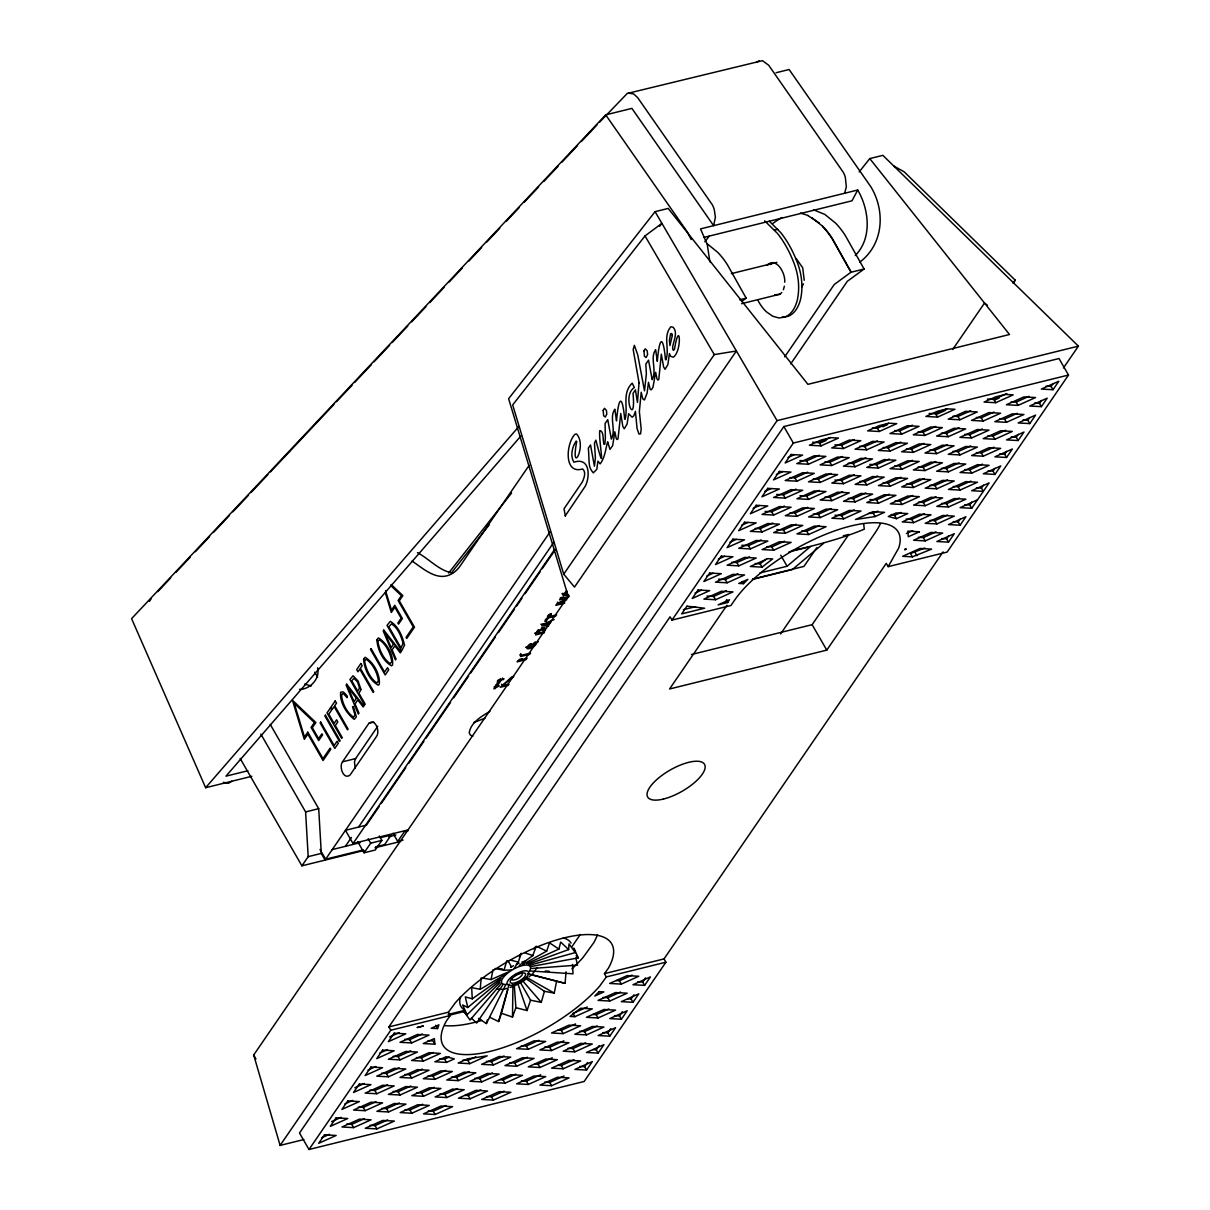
<?xml version="1.0" encoding="UTF-8"?>
<svg xmlns="http://www.w3.org/2000/svg" width="1210" height="1210" viewBox="0 0 1210 1210"><rect width="100%" height="100%" fill="white"/><g stroke="black" fill="none" stroke-linecap="round" stroke-linejoin="round"><path stroke-width="1.5" d="M507.792 989.735L501.454 1013.269L512.48 1017.081L512.949 984.955M804.226 280.251L802.699 267.758L796.286 258.698M528.77 964.128L568.639 949.578L569.018 943.876L575.264 952.588L529.133 965.398M500.395 980.433L467.786 1007.522L465.321 996.889L472.278 998.84L471.658 987.617L480.219 989.311L481.202 977.816M533.035 975.245L565.085 983.337L566.053 971.842M482.835 978.103L491.048 979.571L492.984 969.77M525.064 978.013L544.409 991.323L554.256 993.077L556.509 981.643M478.585 1018.397L486.405 1023.569L487.297 1020.06M526.713 963.689L558.899 949.079L560.684 942.091L568.639 949.578M783.399 289.719L784.367 286.21M489.687 1017.277L498.626 1021.527L509.153 984.093M495.102 968.499L504.026 970.284L506.718 960.831M520.481 982.611L530.555 1000.201L541.278 1002.364L544.409 991.323M514.189 968.287L518.273 962.101L521.223 953.48M514.341 986.059L515.899 1007.688L527.015 1010.547L530.555 1000.201M498.626 1021.527L501.454 1013.269M522.735 964.491L546.678 951.12L549.521 942.877L558.899 949.079M437.551 1028.591L438.912 1024.809L431.259 1028.243L437.551 1028.591L435.661 1025.293M519.211 965.444L532.823 955.567L536.257 946.175L533.686 948.806M512.48 1017.081L515.899 1007.688M544.757 627.536L543.275 630.107L544.213 631.756C549.128 624.178 535.637 630.561 535.576 634.917L544.47 632.709M844.641 193.252L846.334 186.794L845.336 177.31A15.034 8.53 76.1 0 0 843.173 172.138L768.668 65.219L762.451 60.666L627.234 93.472L599.495 122.27M519.453 956.686L521.026 953.404M542.836 628.973L543.139 628.111A2.964 1.104 -29.9 0 0 542.473 627.672L541.52 627.808M342.506 761.831C338.785 766.595 343.504 780.344 350.083 775.02L376.507 736.497C380.227 731.732 375.508 717.984 368.914 723.293L342.506 761.831L355.604 758.594L377.792 726.227M355.604 758.594L354.454 761.876L355.226 768.138M801.943 286.846L803.395 283.896M486.405 1023.569L505.644 984.94M855.243 255.537C872.41 238.294 869.098 209.527 857.739 190.015L851.991 200.799L703.917 237.402M149.42 601.37L151.295 598.527M565.252 515.883L585.232 486.269C590.435 476.271 589.814 456.805 573.918 462.205C570.031 455.807 572.148 446.944 576.172 441.09L576.731 441.438C570.046 476.785 587.636 445.809 576.565 434.012L574.962 434.284C566.038 443.238 563.542 474.925 582.63 468.935C586.472 472.202 584.006 478.177 582.312 481.988L564.026 508.775L565.372 516.125M529.148 465.336L460.405 565.599A61.892 35.15 76.1 0 1 450.997 574.236C436.78 581.632 422.971 568.261 412.05 561.077M240.155 758.443L301.895 865.831L308.187 856.665L305.601 811.91L260.861 734.122M320.015 849.435L325.641 859.221L550.278 531.583M345.349 846.35L351.445 837.456M358.553 827.08L553.772 542.352M365.783 825.296L345.455 830.317L353.033 843.521L554.664 549.461M366.312 825.296L379.108 806.631M381.241 803.531L405.758 767.76M408.95 763.102L423.878 741.337M426.011 738.221L450.528 702.466M453.72 697.792L468.648 676.027M470.781 672.911L495.298 637.156M498.505 632.497L514.492 609.174M516.625 606.059L521.949 598.284M525.155 593.626L540.083 571.846M542.216 568.745L554.997 550.081M357.631 841.555L364.089 852.793L370.699 843.158L381.831 840.405L379.305 836.004M563.724 574.19L714.278 354.59L736.391 350.976L574.508 587.092L563.724 574.19L512.677 404.942L645.006 235.935L661.915 223.366L659.601 226.33M381.831 840.405L375.236 850.04L364.089 852.793M497.023 683.196L499.14 680.126M496.932 686.372L501.137 680.232L504.041 678.75L497.96 680.247L497.325 681.185L499.533 680.64L493.861 688.883L499.185 685.813L496.932 686.372L495.979 684.724M519.846 654.807L520.799 656.455L521.631 655.245L530.57 653.067M537.83 633.344L540.114 630.591L543.411 629.321A2.964 1.104 -29.9 0 1 544.092 629.775L542.806 632.119L537.83 633.344L536.877 631.696L538.329 629.699M548.342 615.043L549.279 616.692L551.397 613.621L549.915 613.984L544.863 621.35L546.345 620.987L548.448 617.902L555.768 616.102M393.023 833.266L397.697 841.404L404.306 831.769L407.967 830.862M303.861 1139.548L280.115 1145.416L253.692 1054.999L568.216 596.273L508.623 398.695L655.079 211.659L668.177 208.423L807.917 384.341L1009.503 334.505L869.763 158.586L859.206 171.88M784.7 356.844L834.234 284.531L851.144 272.114L832.419 238.733A70.603 40.096 76.1 0 0 822.679 226.27L811.713 217.634M790.705 363.892L847.333 281.295L864.091 269.013L845.366 235.632A70.603 40.096 76.1 0 0 835.641 223.169L824.812 214.397L813.559 209.844M280.115 1145.416L777.062 420.626L1078.412 346.136L882.861 155.349L869.763 158.586M299.505 1132.999L783.868 426.555L1059.022 358.538L1068.506 375.039L947.128 552.078L888.17 566.643L886.264 563.346L826.778 650.118L669.553 688.989L726.908 605.318M299.777 1133.483L308.989 1149.5L390.769 1030.224L388.864 1026.927L670.083 616.798L671.973 620.095L730.931 605.514L734.349 600.538A98.373 36.527 -29.9 0 1 840.118 529.057A98.373 36.527 -29.9 0 1 898.667 548.085L888.17 566.643M671.973 620.095L793.352 443.057L1068.506 375.039M727.528 602.55L729.464 599.736L718.09 604.879L727.528 602.55L726.272 600.341M502.74 985.046L476.649 1023.07L471.355 1018.079M816.78 547.707L803.969 566.401L752.65 579.091M952.693 349.493L984.516 303.06L987.496 305.283M535.349 970.012L536.998 967.622M1013.118 283.306L1015.25 280.191L904.203 171.85L893.827 166.042M780.601 633.949L848.83 534.442L843.34 535.788M571.846 946.81L580.331 934.438M691.485 654.504L812.137 624.678L875.042 532.929A98.373 36.527 -29.9 0 0 880.411 523.643M1063.454 367.946L1078.412 346.136M579.65 1066.479L584.642 1066.751L587.546 1062.516M592.93 1049.63L596.258 1049.811L599.162 1045.576M602.883 1032.599L607.874 1032.871L610.778 1028.636M614.483 1015.659L619.49 1015.931L622.394 1011.696M627.763 998.81L631.091 998.991L633.995 994.756M637.715 981.794L642.707 982.066L645.611 977.831M941.607 538.586L946.583 538.858L948.519 536.03M953.223 521.646L958.199 521.918L960.135 519.09M964.824 504.706L969.815 504.978L971.751 502.165M976.44 487.766L981.431 488.038L983.367 485.225M988.056 470.841L993.032 471.098L994.968 468.285M999.672 453.901L1004.648 454.173L1006.584 451.345M1011.273 436.961L1016.264 437.233L1018.2 434.405M1022.889 420.021L1027.88 420.293L1029.816 417.465M1034.49 403.081L1039.496 403.353L1041.432 400.525M1046.105 386.141L1051.097 386.413L1053.033 383.6M586.548 1070.048L592.34 1061.578L574.886 1069.413L586.548 1070.048L584.642 1066.751M598.148 1053.108L603.956 1044.638L586.502 1052.473L598.148 1053.108L596.258 1049.811M609.764 1036.168L615.572 1027.698L598.118 1035.533L609.764 1036.168L607.874 1032.871M621.38 1019.228L627.188 1010.758L609.734 1018.593L621.38 1019.228L619.49 1015.931M632.996 1002.303L638.804 993.834L621.335 1001.653L632.996 1002.303L631.091 998.991M644.612 985.364L650.42 976.894L632.966 984.728L644.612 985.364L642.707 982.066M948.489 542.156L954.297 533.686L936.858 541.52L948.489 542.156L946.583 538.858M960.09 525.216L965.898 516.746L948.474 524.58L960.09 525.216L958.199 521.918M977.514 499.806L960.09 507.64L971.706 508.276L989.13 482.881L971.691 490.715L983.322 491.336L981.431 488.038M994.938 474.411L1000.746 465.941L983.307 473.776L994.938 474.411L993.032 471.098M1006.554 457.471L1012.362 449.001L994.922 456.836L1006.554 457.471L1004.648 454.173M1018.154 440.531L1023.962 432.061L1006.508 439.895L1018.154 440.531L1016.264 437.233M1029.771 423.591L1035.578 415.121L1018.124 422.955L1029.771 423.591L1027.88 420.293M1041.386 406.651L1047.195 398.181L1029.74 406.015L1041.386 406.651L1039.496 403.353M1053.003 389.711L1058.81 381.241L1041.341 389.075L1053.003 389.711L1051.097 386.413M604.44 973.642L608.297 968.333A98.373 36.527 -29.9 0 0 566.961 937.221A98.373 36.527 -29.9 0 0 455.172 1002.969L448.456 1012.195L450.347 1015.508L446.49 1020.801A98.373 36.527 -29.9 0 0 487.827 1051.929A98.373 36.527 -29.9 0 0 599.615 986.18L606.331 976.939L604.44 973.642L664.018 958.91L943.089 551.881M664.018 958.91L665.908 962.207L584.143 1081.483L308.989 1149.5M448.653 573.026L511.573 493.014M451.92 572.224L489.218 524.807M704.81 241.773L709.347 236.01M767.231 265.383C776.397 256.202 785.774 273.687 784.67 282.187M770.513 264.566L772.721 262.449M501.182 983.791L470.04 1020.06L463.793 1011.363L467.015 1014.766L499.972 982.671M1013.224 282.535L1015.25 280.191M628.232 93.094L633.601 93.911L637.64 97.602L712.161 204.535A15.034 8.53 76.1 0 1 714.308 209.708L715.397 217.331L713.613 225.65L631.892 108.386L605.696 114.859L131.588 618.643L205.639 787.71L518.818 426.555M520.723 436.22L225.952 776.17L247.899 770.74M859.826 262.116C883.693 244.102 885.478 210.948 870.852 186.779L789.132 69.514L776.018 72.751M157.769 591.645L170.716 577.881M175.904 572.375L190.151 557.235M195.339 551.73L209.587 536.574M213.474 532.445L229.008 515.929M232.895 511.8L248.443 495.283M251.03 492.53L267.879 474.638M270.465 471.885L333.945 404.442M336.531 401.69L352.08 385.173M354.666 382.421L371.5 364.528M374.087 361.775L389.635 345.258M392.237 342.506L407.77 325.989M411.657 321.86L425.905 306.72M429.792 302.591L444.04 287.435M449.228 281.93L462.175 268.166M468.648 261.284L481.61 247.521M486.798 242.015L499.745 228.251M506.219 221.37L519.181 207.606M524.353 202.1L538.601 186.96M543.789 181.455L558.037 166.314M561.924 162.185L577.472 145.669M581.36 141.54L596.893 125.023M533.262 643.705L535.349 641.829M743.469 583.689L747.856 579.363L738.781 583.432L743.469 583.689L742.199 581.496M532.37 644.658L530.812 646.034M800.46 213.081L808.129 215.486M231.851 781.236L228.493 783.278L223.351 782.341M781.826 292.502L779.769 294.332L774.763 294.786M502.468 685.843L513.721 676.345L511.936 676.798L500.259 687.28L508.17 685.329L508.911 684.255L502.468 685.843L501.515 684.194M759.971 572.935L787.075 566.235L810.473 546.572L789.041 551.881M823.571 543.335L792.384 569.547L752.348 579.439M566.401 590.813L563.134 595.562L569.002 595.441M756.416 62.345L759.26 60.712M567.067 591.266L564.828 594.518L568.382 594.609M755.131 563.558L760.137 563.83L766.777 558.702M762.043 567.127L772.645 558.929L767.775 558.657L750.336 566.492L762.043 567.127L760.137 563.83M741.609 301.517L746.177 298.174L727.452 264.793A70.603 40.096 76.1 0 0 717.712 252.33L706.897 243.543M472.278 998.84L501.046 978.421M536.302 643.478C534.124 648.878 521.132 651.842 529.738 644.113L531.719 643.629C523.476 652.008 534.82 644.31 538.314 641.708M480.219 989.311L505.326 974.473M489.959 711.268C481.671 716.35 470.856 722.294 469.223 732.791L470.297 735.014L472.792 736.3M557.417 602.096L558.37 603.745L566.809 599.555M566.341 598.98L557.054 603.578L555.874 605.303L564.767 603.109M529.602 646.805L525.624 647.35M484.862 718.241L473.715 722.612M812.666 442.24L819.14 442.588L830.453 437.506M788.012 457.531L794.365 454.673M819.76 443.283L826.112 440.44M821.046 445.885L838.5 438.05L830.726 437.627L821.03 440.032L809.384 445.25L821.046 445.885L819.14 442.588M872.38 427.916L877.371 428.189L888.488 423.213M776.397 474.471L782.749 471.613M799.901 460.571L806.556 460.934L819.261 455.232M834.824 444.902L841.479 445.265L854.184 439.578M882.755 426.752L887.52 424.619M879.277 431.486L896.731 423.651L888.957 423.228L879.262 425.633L867.615 430.851L879.277 431.486L877.371 428.189M808.462 464.232L825.916 456.397L814.269 455.762L796.8 463.596L808.462 464.232L806.556 460.934M843.385 448.562L860.839 440.727L849.193 440.092L831.724 447.927L843.385 448.562L841.479 445.265M929.129 413.442L935.602 413.79L946.931 408.723M764.78 491.396L771.133 488.553M789.948 477.602L794.955 477.874L807.645 472.172M824.872 461.933L829.863 462.205L842.568 456.503M859.796 446.263L864.787 446.535L877.492 440.848M894.719 430.594L899.711 430.881L912.416 425.179M936.222 414.501L945.751 410.22M937.508 417.102L954.962 409.267L947.188 408.844L937.493 411.234L925.847 416.452L937.508 417.102L935.602 413.79M796.846 481.172L814.3 473.337L802.653 472.702L785.184 480.536L796.846 481.172L794.955 477.874M831.769 465.502L849.223 457.667L837.577 457.032L820.108 464.867L831.769 465.502L829.863 462.205M866.693 449.833L884.147 442.013L872.501 441.378L855.031 449.197L866.693 449.833L864.787 446.535M901.616 434.178L919.071 426.344L907.424 425.708L889.955 433.543L901.616 434.178L899.711 430.881M987.36 399.043L993.834 399.406L1006.78 393.598M753.18 508.336L759.517 505.493M776.669 494.451L783.339 494.814L796.029 489.112M813.256 478.873L818.262 479.145L830.952 473.443M848.18 463.203L853.186 463.475L865.876 457.773M883.103 447.534L888.11 447.806L900.8 442.119M918.027 431.879L923.033 432.152L935.723 426.449M952.951 416.21L957.942 416.482L970.647 410.78M994.454 400.102L999.218 397.969M995.739 402.703L1013.193 394.868L1005.434 394.445L995.724 396.835L984.078 402.068L995.739 402.703L993.834 399.406M785.229 498.112L802.699 490.277L791.038 489.642L773.583 497.476L785.229 498.112L783.339 494.814M820.153 482.442L837.622 474.607L825.961 473.972L808.507 481.807L820.153 482.442L818.262 479.145M855.077 466.773L872.546 458.938L860.885 458.303L843.415 466.137L855.077 466.773L853.186 463.475M890 451.103L907.455 443.283L895.808 442.648L878.339 450.468L890 451.103L888.11 447.806M924.924 435.449L942.378 427.614L930.732 426.979L913.263 434.814L924.924 435.449L923.033 432.152M959.848 419.779L977.302 411.945L965.656 411.309L948.186 419.144L959.848 419.779L957.942 416.482M741.564 525.276L747.916 522.433M765.068 511.391L771.723 511.754L784.428 506.052M799.991 495.722L806.647 496.085L819.336 490.383M834.9 480.052L841.57 480.415L854.26 474.713M869.824 464.383L876.494 464.746L889.184 459.059M906.411 448.804L911.417 449.076L924.107 443.389M941.335 433.15L946.341 433.422L959.031 427.72M976.258 417.48L981.265 417.752L993.954 412.05M1011.182 401.811L1016.188 402.083L1028.878 396.381M773.614 515.052L791.083 507.217L779.422 506.582L761.967 514.416L773.614 515.052L771.723 511.754M808.537 499.382L826.006 491.547L814.345 490.912L796.891 498.747L808.537 499.382L806.647 496.085M843.461 483.713L860.93 475.878L849.269 475.243L831.815 483.077L843.461 483.713L841.57 480.415M878.384 468.043L895.854 460.208L884.192 459.573L866.738 467.408L878.384 468.043L876.494 464.746M913.308 452.389L930.777 444.554L919.116 443.919L901.662 451.753L913.308 452.389L911.417 449.076M948.232 436.719L965.701 428.885L954.04 428.249L936.585 436.084L948.232 436.719L946.341 433.422M983.155 421.05L1000.609 413.215L988.963 412.58L971.494 420.414L983.155 421.05L981.265 417.752M1018.079 405.38L1035.533 397.545L1023.887 396.91L1006.417 404.745L1018.079 405.38L1016.188 402.083M729.948 542.216L736.3 539.373M755.116 528.407L760.107 528.679L772.812 522.992M790.039 512.753L795.03 513.025L807.735 507.323M824.963 497.083L829.954 497.355L842.659 491.653M859.886 481.414L864.878 481.686L877.583 475.984M894.81 465.744L899.801 466.016L912.491 460.329M929.734 450.075L934.725 450.347L947.415 444.66M964.657 434.42L969.649 434.692L982.338 428.99M999.566 418.751L1004.572 419.023L1017.262 413.321M762.013 531.992L779.467 524.157L767.805 523.522L750.351 531.356L762.013 531.992L760.107 528.679M796.921 516.322L814.391 508.487L802.729 507.852L785.275 515.687L796.921 516.322L795.03 513.025M831.845 500.653L849.314 492.818L837.653 492.183L820.198 500.017L831.845 500.653L829.954 497.355M866.768 484.983L884.238 477.148L872.576 476.513L855.122 484.348L866.768 484.983L864.878 481.686M901.692 469.314L919.161 461.479L907.5 460.844L890.046 468.678L901.692 469.314L899.801 466.016M936.616 453.659L954.085 445.825L942.424 445.189L924.969 453.024L936.616 453.659L934.725 450.347M971.539 437.99L989.009 430.155L977.347 429.52L959.893 437.355L971.539 437.99L969.649 434.692M1006.463 422.32L1023.932 414.486L1012.271 413.85L994.817 421.685L1006.463 422.32L1004.572 419.023M718.332 559.156L724.684 556.313M741.836 545.256L748.491 545.619L761.196 539.932M776.759 529.587L783.414 529.95L796.12 524.263M813.347 514.023L818.338 514.295L831.043 508.593M848.27 498.354L853.262 498.626L865.967 492.924M883.194 482.684L888.185 482.956L900.89 477.254M918.118 467.015L923.109 467.287L935.814 461.6M953.041 451.36L958.033 451.632L970.738 445.93M987.965 435.691L992.956 435.963L1005.661 430.261M750.397 548.917L767.851 541.097L756.189 540.462L738.735 548.281L750.397 548.917L748.491 545.619M785.32 533.262L802.774 525.427L791.128 524.792L773.659 532.627L785.32 533.262L783.414 529.95M820.244 517.593L837.698 509.758L826.052 509.123L808.582 516.957L820.244 517.593L818.338 514.295M855.167 501.923L872.622 494.088L860.96 493.453L843.506 501.288L855.167 501.923L853.262 498.626M890.091 486.254L907.545 478.419L895.884 477.784L878.43 485.618L890.091 486.254L888.185 482.956M925 470.584L942.469 462.764L930.808 462.129L913.353 469.949L925 470.584L923.109 467.287M959.923 454.93L977.393 447.095L965.731 446.46L948.277 454.295L959.923 454.93L958.033 451.632M994.847 439.26L1012.316 431.425L1000.655 430.79L983.201 438.625L994.847 439.26L992.956 435.963M706.716 576.096L713.068 573.237M731.884 562.287L736.875 562.559L749.58 556.872M766.807 546.617L771.798 546.905L784.503 541.203M801.731 530.963L806.722 531.235L819.427 525.533M834.991 515.203L841.646 515.566L854.351 509.864M869.914 499.533L876.569 499.896L889.274 494.194M906.502 483.955L911.493 484.227L924.198 478.54M941.425 468.285L946.417 468.557L959.122 462.87M976.349 452.631L981.34 452.903L994.045 447.201M738.781 565.856L756.235 558.022L744.589 557.386L727.119 565.221L738.781 565.856L736.875 562.559M773.689 550.202L791.159 542.367L779.497 541.732L762.043 549.567L773.689 550.202L771.798 546.905M808.628 534.533L826.082 526.698L814.436 526.063L796.966 533.897L808.628 534.533L806.722 531.235M843.552 518.863L861.006 511.028L849.359 510.393L831.89 518.228L843.552 518.863L841.646 515.566M878.475 503.194L895.929 495.359L884.283 494.724L866.814 502.558L878.475 503.194L876.569 499.896M913.399 487.524L930.853 479.689L919.207 479.054L901.737 486.889L913.399 487.524L911.493 484.227M948.322 471.855L965.777 464.035L954.115 463.4L936.661 471.219L948.322 471.855L946.417 468.557M983.246 456.2L1000.7 448.365L989.039 447.73L971.585 455.565L983.246 456.2L981.34 452.903M695.1 593.036L701.452 590.178M718.574 579.136L725.244 579.499L737.934 573.797M868.462 513.433L873.197 513.252L877.916 511.134M895.082 500.91L900.058 501.182L912.733 495.48M929.946 485.24L934.922 485.512L947.596 479.81M964.809 469.571L969.785 469.843L982.459 464.141M727.134 582.796L744.589 574.962L732.912 574.327L715.473 582.161L727.134 582.796L725.244 579.499M875.102 516.549L884.525 512.314L872.909 511.679L855.47 519.514L875.102 516.549L873.197 513.252M901.964 504.479L919.388 496.644L907.772 496.009L890.333 503.844L901.964 504.479L900.058 501.182M936.827 488.81L954.251 480.975L942.635 480.34L925.196 488.174L936.827 488.81L934.922 485.512M971.691 473.14L989.115 465.305L977.498 464.67L960.059 472.505L971.691 473.14L969.785 469.843M706.988 596.076L713.658 596.439L726.348 590.737M891.271 514.507L894.508 515.384L901.011 512.465M918.329 502.18L923.306 502.437L935.995 496.75M953.193 486.511L958.169 486.768L970.859 481.081M715.549 599.736L733.003 591.902L721.326 591.266L703.887 599.101L715.549 599.736L713.658 596.439M896.413 518.682L907.772 513.584L896.156 512.949L888.306 516.473L896.413 518.682L894.508 515.384M925.211 505.75L942.635 497.915L931.019 497.28L913.58 505.114L925.211 505.75L923.306 502.437M960.074 490.08L977.498 482.245L965.883 481.61L948.443 489.445L960.074 490.08L958.169 486.768M906.093 519.075L911.705 519.377L924.379 513.69M941.577 503.436L946.568 503.708L959.243 498.021M913.595 522.675L931.034 514.84L919.403 514.22L902.252 521.918L913.595 522.675L911.705 519.377M948.459 507.005L965.898 499.17L954.266 498.55L936.827 506.385L948.459 507.005L946.568 503.708M906.411 533.474L912.764 530.63M929.961 520.376L934.952 520.648L947.627 514.946M936.842 523.945L954.282 516.11L942.65 515.475L925.226 523.31L936.842 523.945L934.952 520.648M918.36 537.316L923.336 537.588L936.011 531.886M925.242 540.885L942.666 533.05L931.034 532.415L913.61 540.25L925.242 540.885L923.336 537.588M912.385 556.842L902.599 556.313L920.023 548.478L931.655 549.113L912.385 556.842L910.495 553.545L924.864 548.024M389.635 1036.94L399.149 1032.674M379.607 1053.169L387.533 1049.615M404.745 1039.36L409.721 1039.632L422.396 1033.945M411.612 1042.929L429.051 1035.11L417.42 1034.474L399.996 1042.294L411.612 1042.929L409.721 1039.632M367.991 1070.109L375.917 1066.539M393.129 1056.3L398.105 1056.572L410.78 1050.87M400.011 1059.869L417.435 1052.034L405.804 1051.399L388.38 1059.234L400.011 1059.869L398.105 1056.572M354.802 1087.76L364.301 1083.479M381.513 1073.24L386.489 1073.512L399.164 1067.81M416.376 1057.57L421.352 1057.842L433.361 1052.443M388.395 1076.809L405.819 1068.975L394.203 1068.339L376.764 1076.174L388.395 1076.809L386.489 1073.512M423.258 1061.14L440.41 1053.426L429.066 1052.67L411.627 1060.505L423.258 1061.14L421.352 1057.842M344.774 1103.989L352.7 1100.419M369.897 1090.18L374.873 1090.452L387.563 1084.75M404.76 1074.51L409.736 1074.783L422.426 1069.08M439.623 1058.841L444.599 1059.113L449.318 1056.995M616.087 980.599L619.429 980.781L632.119 975.094M376.779 1093.749L394.203 1085.915L382.587 1085.279L365.148 1093.114L376.779 1093.749L374.873 1090.452M411.642 1078.08L429.066 1070.245L417.45 1069.61L400.011 1077.445L411.642 1078.08L409.736 1074.783M446.505 1062.41L454.355 1058.886L446.248 1056.663L434.874 1061.775L446.505 1062.41L444.599 1059.113M621.32 984.093L638.774 976.258L627.113 975.623L609.659 983.443L621.32 984.093L619.429 980.781M331.57 1121.625L341.084 1117.359M358.281 1107.12L363.272 1107.392L375.947 1101.69M393.144 1091.45L398.135 1091.722L410.81 1086.02M428.007 1075.781L432.998 1076.053L445.673 1070.351M462.87 1060.111L467.862 1060.384L475.787 1056.814M587.243 1006.992L572.995 1013.39L574.886 1016.687L592.31 1008.868L580.618 1008.217L570.001 1016.43L574.886 1016.687M602.837 997.448L607.843 997.721L620.518 992.034M365.163 1110.689L382.602 1102.854L370.971 1102.219L353.547 1110.054L365.163 1110.689L363.272 1107.392M400.026 1095.02L417.465 1087.185L405.834 1086.55L388.41 1094.384L400.026 1095.02L398.135 1091.722M434.889 1079.35L452.328 1071.515L440.697 1070.88L423.273 1078.715L434.889 1079.35L432.998 1076.053M469.752 1063.681L487.191 1055.846L467.559 1058.81L458.136 1063.045L469.752 1063.681L467.862 1060.384M609.749 1001.033L627.173 993.198L615.512 992.563L598.073 1000.383L609.749 1001.033L607.843 997.721M321.558 1137.854L329.483 1134.299M346.726 1124.06L351.717 1124.332L364.407 1118.63M381.649 1108.39L386.64 1108.662L399.33 1102.96M416.558 1092.721L421.564 1092.993L434.254 1087.291M451.481 1077.051L456.488 1077.323L469.177 1071.636M486.405 1061.397L491.411 1061.669L504.101 1055.967M521.328 1045.727L526.335 1046L539.025 1040.297M557.931 1030.149L561.258 1030.33L575.536 1023.917M592.839 1014.479L596.182 1014.661L608.872 1008.959M353.607 1127.629L371.077 1119.794L359.415 1119.159L341.961 1126.994L353.607 1127.629L351.717 1124.332M388.531 1111.96L406 1104.125L394.339 1103.49L376.885 1111.324L388.531 1111.96L386.64 1108.662M423.455 1096.29L440.924 1088.456L429.263 1087.82L411.808 1095.655L423.455 1096.29L421.564 1092.993M458.378 1080.621L475.848 1072.801L464.186 1072.166L446.732 1079.986L458.378 1080.621L456.488 1077.323M493.302 1064.966L510.756 1057.132L499.11 1056.496L481.64 1064.331L493.302 1064.966L491.411 1061.669M528.226 1049.297L545.68 1041.462L534.034 1040.827L516.564 1048.662L528.226 1049.297L526.335 1046M563.149 1033.627L580.618 1025.793L568.957 1025.157L551.503 1032.992L563.149 1033.627L561.258 1030.33M598.073 1017.958L615.527 1010.123L603.881 1009.488L586.427 1017.323L598.073 1017.958L596.182 1014.661M370.033 1125.33L375.024 1125.602L387.729 1119.9M404.957 1109.661L409.948 1109.933L422.653 1104.231M439.88 1093.991L444.872 1094.264L457.561 1088.576M474.804 1078.322L479.795 1078.594L492.485 1072.907M509.712 1062.667L514.719 1062.94L527.409 1057.237M544.636 1046.998L549.642 1047.27L563.92 1040.857M579.575 1031.328L584.566 1031.601L597.256 1025.899M376.915 1128.9L394.384 1121.065L382.723 1120.43L365.269 1128.264L376.915 1128.9L375.024 1125.602M411.839 1113.23L429.308 1105.396L417.647 1104.76L400.192 1112.595L411.839 1113.23L409.948 1109.933M446.762 1097.561L464.232 1089.726L452.57 1089.091L435.116 1096.926L446.762 1097.561L444.872 1094.264M481.686 1081.906L499.155 1074.072L487.494 1073.436L470.04 1081.256L481.686 1081.906L479.795 1078.594M516.61 1066.237L534.079 1058.402L522.417 1057.767L504.963 1065.602L516.61 1066.237L514.719 1062.94M551.533 1050.567L569.002 1042.733L557.341 1042.097L539.887 1049.932L551.533 1050.567L549.642 1047.27M586.457 1034.898L603.926 1027.063L592.265 1026.428L574.811 1034.263L586.457 1034.898L584.566 1031.601M428.264 1110.931L433.256 1111.203L445.961 1105.501M464.852 1095.352L468.179 1095.534L480.884 1089.847M499.775 1079.683L503.103 1079.865L515.808 1074.178M534.699 1064.029L538.027 1064.21L552.305 1057.797M567.959 1048.268L572.95 1048.541L585.64 1042.839M435.146 1114.501L452.616 1106.666L440.954 1106.031L423.5 1113.866L435.146 1114.501L433.256 1111.203M470.07 1098.831L487.539 1090.996L475.878 1090.361L458.424 1098.196L470.07 1098.831L468.179 1095.534M504.993 1083.177L522.463 1075.342L510.802 1074.707L493.347 1082.542L504.993 1083.177L503.103 1079.865M539.917 1067.507L557.386 1059.673L545.725 1059.037L528.271 1066.872L539.917 1067.507L538.027 1064.21M574.841 1051.838L592.31 1044.003L580.649 1043.368L563.194 1051.203L574.841 1051.838L572.95 1048.541M486.496 1096.532L491.487 1096.804L504.192 1091.117M521.419 1080.863L526.411 1081.135L540.704 1074.737M558.007 1065.299L561.334 1065.481L574.039 1059.778M493.393 1100.102L510.847 1092.282L499.185 1091.632L481.731 1099.466L493.393 1100.102L491.487 1096.804M528.301 1084.447L545.77 1076.613L534.109 1075.977L516.655 1083.812L528.301 1084.447L526.411 1081.135M563.225 1068.778L580.694 1060.943L569.033 1060.308L551.578 1068.143L563.225 1068.778L561.334 1065.481M544.727 1082.148L549.718 1082.421L564.011 1076.008M551.624 1085.718L569.078 1077.883L557.432 1077.248L539.962 1085.083L551.624 1085.718L549.718 1082.421M491.048 979.571L508.064 972.069M496.508 685.344L494.209 686.917L495.162 688.566M554.135 619.565L542.791 624.375L541.762 625.872L548.659 625.872M527.197 658.285L517.925 660.645L517.093 661.87L526.123 659.601M521.918 962.056L525.367 961.118M506.642 988.434L504.873 988.918A24.593 9.136 -29.9 0 1 496.992 988.827M857.739 190.015L700.514 228.887L707.26 244.45L709.877 261.874M774.476 230.097L777.758 229.28M768.335 263.977L771.602 263.175M731.309 273.626L776.88 262.373M739.628 299.793L746.177 298.174M864.091 269.013L850.993 272.265L832.268 238.869A70.603 40.096 76.1 0 0 822.528 226.406M741.579 303.68L779.86 294.212M560.275 597.831L563.558 597.029M569.26 596.56L560.366 598.753L559.58 599.888L567.808 597.861M558.37 603.745L563.739 602.414M551.17 615.361L547.495 616.253L548.448 617.902M549.279 616.692L556.615 614.877M534.623 633.269L538.178 632.376M683.302 609.704L695.644 606.664M520.799 656.455L529.965 654.262M519.241 659.45L522.357 658.679M368.914 723.293L373.829 722.083M205.639 787.71L251.862 776.291M305.601 811.91L318.699 808.673L321.3 853.413L325.082 860.023M353.033 843.521L407.634 830.03M332.236 849.586L360.02 842.72M380.197 837.728L391.193 835.006L384.599 844.641L375.66 846.849M308.187 856.665L321.3 853.413M388.622 836.775L395.912 834.976M325.641 859.221L363.151 849.949M397.697 841.404L403.051 840.088M301.895 865.831L364.059 850.464M375.024 847.756L400.631 841.434M534.533 971.207L534.744 971.161A24.593 9.136 -29.9 0 1 532.521 973.672M388.864 1026.927L448.456 1012.195M448.154 1014.464L464.655 1010.38M448.986 1015.311L465.487 1011.227M390.769 1030.224L450.347 1015.508M606.331 976.939L665.908 962.207M531.25 966.503L578.289 957.881L573.918 948.096L575.264 952.588M782.25 317.171L788.239 316.264A43.212 24.533 76.1 0 0 800.627 299.021C803.44 285.893 801.474 272.129 796.271 259.848A77.274 43.878 76.1 0 0 780.798 232.668L769.273 221.173M564.571 593.535L562.559 593.565M565.13 594.518L562.514 594.307L562.136 593.354M299.46 689.367C310.138 689.503 320.317 678.613 317.58 667.829M531.553 968.484L577.518 965.126L575.884 958.017M504.026 970.284L511.331 969.921M540.825 624.224L549.431 624.224M545.286 971.055L549.053 971.191M427.977 1040.63L432.953 1040.903L434.859 1044.2L423.243 1043.564L434.345 1038.573L434.859 1044.2M529.995 970.949L573.011 973.808L572.496 964.446M498.717 968.59L502.332 968.908M311.242 685.949L304.602 684.134M452.661 573.056C438.958 570.697 429.263 558.944 417.45 552.622M510.333 960.059L518.273 962.101M527.484 973.551L565.085 983.337M524.958 952.845L532.823 955.567M537.739 946.885L546.678 951.12M467.786 1007.522L462.643 1004.981L467.015 1014.766M807.978 215.622L819.17 222.912M526.32 977.272L554.256 993.077M764.675 220.855L777.516 233.485A77.274 43.878 76.1 0 1 793.004 260.649C798.207 272.946 800.173 286.694 797.36 299.838A43.212 24.533 76.1 0 1 784.972 317.08L778.968 317.973L772.676 316.203L766.505 311.893A37.646 21.372 76.1 0 1 757.657 299.899M317.595 677.116L314.751 672.17M391.133 584.445L402.854 595.622L399.3 600.795L414.486 627.188L406.742 638.487L406.091 637.352L413.26 626.886L398.09 600.493L401.387 595.683L390.648 585.458M576.141 955.613L578.289 957.881M521.722 979.722L541.278 1002.364M605.696 114.859L687.416 232.123L691.197 239.535M655.079 211.659L777.062 420.626M645.006 235.935L714.278 354.59M969.815 504.978L971.706 508.276M915.062 552.425L916.953 555.723M783.868 426.555L793.352 443.057M780.737 555.208L787.075 566.235M812.137 624.678L826.778 650.118M726.741 599.661L727.996 601.854M545.392 619.338L546.345 620.987M520.678 653.597L521.631 655.245M502.452 678.023L503.39 679.672M500.184 678.583L501.137 680.232M368.173 838.757L370.699 843.158M270.238 724.397L318.699 808.673M253.692 1054.999L255.96 1058.962M508.018 960.755L511.452 966.805M517.381 982.217L527.015 1010.547M385.566 590.661L391.48 610.127L394.793 605.318L402.37 618.507L398.514 624.148L397.863 623.014L401.16 618.204L394.868 607.269L391.314 612.457L385.37 592.87M863.683 523.839L864.273 529.178A213.141 39.93 -6.3 0 1 791.915 550.701M772.388 223.774A227.404 129.122 76.1 0 1 781.978 217.543M597.468 934.589A98.373 36.527 -29.9 0 1 593.656 942.892L583.084 957.428A98.373 36.527 -29.9 0 1 571.891 968.862M481.716 1020.423A98.373 36.527 -29.9 0 1 444.826 1025.626M531.22 974.942A24.593 9.136 -29.9 0 1 529.057 976.848M526.668 978.709A24.593 9.136 -29.9 0 1 510.091 987.496M510.635 967.334A24.593 9.136 -29.9 0 1 513.448 965.761M516.292 964.34A24.593 9.136 -29.9 0 1 519.135 963.099M464.292 1009.805A63.495 23.58 -29.9 0 1 460.42 996.979M563.225 937.916A63.495 23.58 -29.9 0 1 571.075 943.15M506.567 984.471A16.395 6.095 -29.9 0 1 504.177 976.394A16.395 6.095 -29.9 0 1 523.385 965.368A16.395 6.095 -29.9 0 1 529.133 971.509M520.088 972.84A6.141 2.284 -29.9 0 1 522.266 974.473A6.141 2.284 -29.9 0 1 517.895 978.527L516.473 979.223A6.141 2.284 -29.9 0 1 512.511 977.06M514.673 975.184A6.141 2.284 -29.9 0 1 516.02 974.337M639.046 382.799L637.443 402.401L635.447 389.877L633.011 393.416C636.384 429.248 621.169 396.033 634.327 387.548L632.24 383.147C621.698 393.099 628.368 407.377 625.086 419.371L624.632 418.781C622.863 398.846 619.127 391.284 616.51 420.883L614.846 409.207C608.902 417.526 616.404 429.747 611.352 439.109L607.738 419.673L605.076 423.545L605.363 438.277L604.834 444.176L603.941 444.312C602.686 440.561 604.168 430.987 599.782 430.609C598.33 440.243 606.845 482.23 595.864 440.168L594.458 443.178L595.396 457.924L594.428 466.198L590.525 444.977L588.347 448.093C589.603 464.156 587.954 466.591 593.308 472.853L596.802 469.314L597.921 461.192L600.16 463.853C605.061 457.546 605.439 449.424 607.662 441.771L609.976 449.409L612.638 445.643L614.846 431.788L616.238 438.459L617.039 439.548L618.008 438.912L620.76 413.487L622.817 426.434L624.224 428.809L627.082 424.09L628.64 413.699L632.104 417.238L633.843 415.756L635.432 411.324L637.065 428.522L638.986 434.072L640.529 433.891L641.194 429.202L639.364 411.566L641.209 392.282L642.752 398.801L644.461 399.965L647.108 393.129L648.469 382.284L650.239 389.529L651.464 389.68L652.976 387.321L655.639 372.287L657.03 378.957L657.832 380.061L658.8 379.411L661.326 354.197L663.609 366.933L665.016 369.322L667.875 364.588L669.417 353.592L670.673 356.345L673.41 357.192C682.546 350.401 679.687 317.504 674.469 349.357L673.335 350.34C670.204 346.06 679.536 333.93 673.108 327.199L670.824 326.791C662.551 336.531 670.007 349.055 665.878 359.869L665.424 359.279C663.67 339.344 659.919 331.782 657.302 361.382L655.639 349.705C649.634 358.024 657.242 370.26 652.145 379.607L648.53 360.172L645.868 364.044L646.352 374.102L644.491 390.815L637.731 354.802L634.358 345.334L633.193 349.554L639.046 382.799M403.066 643.175L401.009 647.94L388.803 626.704L391.526 623.906C397.924 627.808 401.085 636.173 403.066 643.175M672.306 335.427L669.932 345.561L669.417 340.554L670.567 333.642L671.747 333.567L672.306 335.427M341.492 695.024C342.218 703.282 346.68 712.266 353.411 717.137L355.059 715.201L352.534 706.716L353.396 706.564L356.36 716.819L354.212 719.36C346.393 713.431 339.556 702.208 340.66 692.18L343.126 691.893L344.986 693.451L347.3 696.219L347.134 697.641L343.806 694.071L342.657 693.648L341.492 695.024M404.503 645.202L401.675 650.889L387.003 625.389L390.301 621.38C398.241 626.054 402.597 636.354 404.503 645.202M363.59 659.148C364.195 668.873 369.625 680.474 378.231 685.163L379.244 684.421C380.454 674.439 373.527 662.203 365.102 657.272L363.59 659.148M376.885 639.772C377.49 649.498 382.904 661.099 391.511 665.787L392.524 665.046C393.734 655.064 386.807 642.828 378.382 637.897L376.885 639.772M603.17 410.356L603.639 415.726L605.318 417.042L606.8 414.077L606.422 410.402L604.44 408.314L603.17 410.356M643.962 350.87L644.431 356.224L646.11 357.54L647.607 354.59L647.214 350.9L645.232 348.813L643.962 350.87M360.958 689.458L358.962 693.36L365.163 704.144L364.603 704.961L349.932 679.46L353.063 675.77L358.084 681.003L360.958 689.458M378.518 681.185L376.749 682.954C370.184 678.281 366.373 669.901 364.755 662.127A3.358 1.906 76.1 0 1 366.554 659.48C373.255 664.335 377.399 673.108 378.518 681.185M391.798 661.809L390.043 663.579C383.464 658.905 379.653 650.526 378.034 642.752A3.358 1.906 76.1 0 1 379.849 640.105C386.55 644.96 390.679 653.733 391.798 661.809M359.536 688.036L357.752 691.243L351.762 680.837L353.925 678.281L357.54 681.926L359.536 688.036M905.246 549.007L904.702 549.839L906.426 549.068L905.246 549.007M307.794 732.201L304.481 737.011L294.257 703.388L314.388 722.567L311.091 727.376L318.684 740.58L322.556 734.939L321.905 733.804L318.593 738.614L312.316 727.679L315.855 722.506L292.412 700.167L304.315 739.34L307.869 734.152L323.055 760.545L330.784 749.262L330.133 748.128L322.964 758.594L307.794 732.201M320.68 722.113L320.136 722.93L334.792 748.43L338.316 743.288L337.121 741.201L334.157 745.542L320.68 722.113M325.429 715.186L324.885 716.002L339.541 741.503L340.101 740.686L325.429 715.186M330.496 707.82L327.002 712.902L341.674 738.402L342.233 737.586L335.306 725.546L337.802 721.901L336.607 719.829L334.111 723.459L328.787 714.202L331.706 709.937L330.496 707.82M335.23 700.892L331.056 706.988L332.342 709.211L334.141 706.595L347.527 729.857L348.087 729.04L334.716 705.763L336.516 703.131L335.23 700.892M346.68 684.21L346.09 685.057L358.372 714.051L358.977 713.174L355.044 703.963L357.782 699.955L363.227 706.958L363.862 706.05L346.68 684.21M360.882 663.504L356.708 669.584L357.978 671.822L359.793 669.19L373.164 692.468L373.739 691.636L360.353 668.359L362.153 665.727L360.882 663.504M371.077 648.62L370.517 649.437L385.188 674.938L388.712 669.795L387.518 667.708L384.538 672.049L371.077 648.62M383.782 630.092L383.192 630.939L395.458 659.949L396.063 659.072L392.131 649.861L394.883 645.853L400.329 652.856L400.949 651.933L383.782 630.092M356.451 698.231L354.061 701.709L347.845 687.174L356.451 698.231M393.537 644.128L391.163 647.607L384.946 633.072L393.537 644.128M550.792 621.864L548.856 624.693L543.955 624.738L550.792 621.864M324.492 1134.829L318.684 1143.299L336.153 1135.464L324.492 1134.829M336.108 1117.889L330.3 1126.359L347.739 1118.524L336.108 1117.889M347.724 1100.949L341.916 1109.419L359.34 1101.584L347.724 1100.949M359.34 1084.009L353.532 1092.479L370.956 1084.644L359.34 1084.009M370.941 1067.069L365.148 1075.539L382.572 1067.704L370.941 1067.069M382.557 1050.129L376.749 1058.599L394.188 1050.764L382.557 1050.129M394.173 1033.204L388.365 1041.674L405.804 1033.839L394.173 1033.204M686.962 606.18L681.669 613.878L704.598 608.222L686.962 606.18M698.049 589.996L692.241 598.466L709.695 590.631L698.049 589.996M709.665 573.056L703.857 581.526L721.311 573.691L709.665 573.056M721.281 556.116L715.473 564.586L732.927 556.751L721.281 556.116M732.897 539.176L727.089 547.646L744.543 539.826L732.897 539.176M744.498 522.251L738.69 530.721L756.159 522.886L744.498 522.251M756.114 505.311L750.306 513.781L767.775 505.946L756.114 505.311M767.73 488.371L761.922 496.841L779.391 489.006L767.73 488.371M779.346 471.431L773.538 479.901L790.992 472.066L779.346 471.431M790.962 454.491L785.154 462.961L802.608 455.126L790.962 454.491M599.192 991.671L594.806 995.996L603.881 991.913L599.192 991.671M518.606 974.095L516.579 975.094A8.742 3.237 -29.9 0 0 510.166 981.9A8.742 3.237 -29.9 0 0 517.214 982.051L519.241 981.053A8.742 3.237 -29.9 0 0 525.639 974.262A8.742 3.237 -29.9 0 0 518.606 974.095M919.418 531.78L908.302 536.771L907.803 531.145L919.418 531.78M423.137 1026.035L417.299 1027.487L423.137 1026.035M663.519 799.023A32.791 12.176 -29.9 0 0 705.082 765.9A32.791 12.176 -29.9 0 0 659.707 777.107A32.791 12.176 -29.9 0 0 663.519 799.023M513.206 984.955A12.297 4.568 -29.9 0 0 528.77 972.522A12.297 4.568 -29.9 0 0 511.739 976.757A12.297 4.568 -29.9 0 0 513.206 984.955"/></g></svg>
